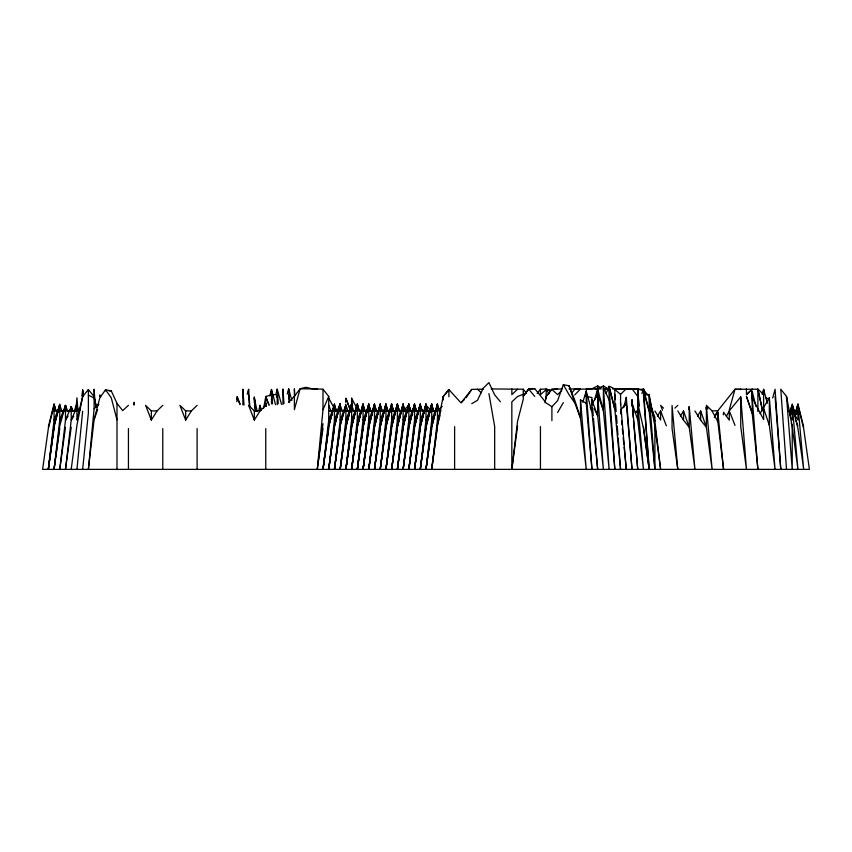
<?xml version="1.0" encoding="UTF-8"?>
<svg xmlns="http://www.w3.org/2000/svg" width="852" height="852" viewBox="0 0 852 852"><rect width="100%" height="100%" fill="white"/><g stroke="black" fill="none" stroke-linecap="round" stroke-linejoin="round"><path stroke-width="1.28" d="M242.607 393.294L242.884 389.364L244.013 405.105M248.326 393.294L248.603 389.364L247.176 394.316M277.028 391.835L277.219 389.204L281.511 404.349M282.566 394.465L282.939 389.204L283.972 403.656M288.477 391.569L288.658 388.927L291.885 400.419M597.39 392.857L597.667 388.906L603.397 410.6L609.116 469.377L603.397 387.426L609.116 400.057L614.835 469.377L609.116 386.925L605.996 393.528M82.186 396.169L82.655 389.63L83.123 396.169M82.271 396.084L82.655 390.844L83.038 396.084M271.213 393.432L271.5 389.502L275.537 404.711M763.435 391.995L763.616 389.375L767.322 403.22M751.688 397.873L752.178 391.249L755.99 406.542M236.952 399.183L237.165 396.542L240.019 403.923M265.568 399.481L265.771 396.84L269.115 405.382M76.084 408.417L76.936 397.809L77.883 409.737M236.845 401.782L237.165 397.809L240.019 404.562M345.571 402.187L345.891 398.235L350.289 409.769M591.735 402.804L591.948 400.184L597.667 415.755L603.397 469.377L597.667 394.487L592.587 403.028M76.701 406.021L76.936 403.379L74.071 411.58M53.814 407.959L54.049 405.339L56.434 411.484M65.253 408.055L65.487 405.445L67.872 411.548M791.764 410.664L792.232 405.445L797.951 428.503L803.681 469.377L797.951 405.339L794.618 413.944M70.972 409.269L71.217 406.66L73.123 411.197M688.991 409.301L689.225 406.692L694.955 469.377L689.225 427.257L689.225 406.692M706.159 409.301L706.393 406.692L712.123 469.377L706.393 427.257L706.393 406.692M95.136 403.688L94.103 389.236L94.103 408.8L88.384 469.377L94.103 419.621L99.822 397.809L105.541 389.79L111.271 390.876L116.99 403.379L122.709 410.6L128.439 405.318M322.993 428.343L317.274 469.377L322.993 409.674L322.993 389.236L311.555 388.672L305.825 387.319L300.106 388.81L294.387 396.308L288.658 402.155M76.936 469.377L82.655 411.207M82.655 469.377L88.384 412.964L88.384 389.545L94.103 396.574L96.18 406.979M723.305 414.849L723.561 412.251L729.291 420.153L729.291 410.877L740.729 396.872L746.458 469.377L740.729 426.586L740.729 396.872M59.768 428.503L54.049 469.377L59.768 420.089L59.768 405.339L54.049 420.079L48.319 469.377L54.049 428.609M351.61 428.609L345.891 469.377L351.61 420.079L351.61 398.235L356.764 408.012M357.329 428.609L351.61 469.377L357.329 420.079L357.329 405.339L359.714 411.484M363.058 428.609L357.329 469.377L363.058 420.079L363.058 405.339L357.329 420.079L359.235 417.022M368.778 428.609L363.058 469.377L368.778 420.079L368.778 405.339L371.163 411.484M437.449 426.586L431.719 469.377L437.449 420.047L437.449 405.339L439.834 411.484M523.277 394.242L517.558 396.5L511.839 401.878L511.839 469.377L517.558 421.271L523.277 399.194L523.277 389.236L491.231 388.927M317.274 469.377L322.993 423.7M71.217 469.377L76.936 425.34L82.655 396.574L88.384 389.545M431.719 469.377L437.449 425.34L443.168 396.574L448.887 389.545L460.336 402.155M54.049 425.649L48.319 469.377L54.049 426.895L59.768 404.104L54.049 425.649L59.768 405.339L62.153 411.484M54.049 469.377L59.768 425.776L65.487 405.445L66.445 409.29M133.817 404.817L134.158 402.25L134.158 404.902M336.348 411.601L334.442 403.997L328.723 425.649L322.993 469.377L328.723 420.079L328.723 396.446L322.993 389.236M334.442 426.884L340.161 404.104L334.442 425.649L328.723 469.377L334.442 420.079L334.442 405.318L328.723 420.079L332.536 413.923M345.891 404.21L340.161 425.649L334.442 469.377L340.161 420.079L340.161 403.646L337.307 410.813M345.891 426.884L351.61 403.997L345.891 427.001L351.61 404.104L345.891 425.649L340.161 469.377L345.891 420.079L345.891 405.35L348.266 411.484M345.891 469.377L351.61 425.649L357.329 403.997L358.916 410.355L357.329 403.997L351.61 427.001L345.891 469.377L351.61 427.118M357.329 427.118L351.61 469.377L357.329 425.649L363.058 403.997L364.965 411.633M363.058 427.118L357.329 469.377L363.058 425.649L368.778 403.997L370.684 411.633M368.778 427.118L363.058 469.377L368.778 425.649L374.497 403.997L376.403 411.633M382.133 411.633L380.216 403.997L374.497 425.649L368.778 469.377L374.497 420.079L374.497 405.339L376.882 411.484M387.852 411.633L385.945 403.997L380.216 425.649L374.497 469.377L380.216 420.079L380.216 405.339L382.601 411.484M393.571 411.633L391.664 403.997L385.945 425.649L380.216 469.377L385.945 420.079L385.945 405.339L380.216 420.079L382.133 417.022M397.383 404.104L391.664 426.884L397.383 403.997L398.981 410.387L397.383 403.997L391.664 425.649L385.945 469.377L391.664 420.079L391.664 405.339L394.05 411.484M405.019 411.633L403.113 403.997L397.383 425.649L391.664 469.377L397.383 420.079L397.383 405.339L399.769 411.484M410.739 411.633L408.832 403.997L403.113 425.649L397.383 469.377L403.113 420.079L403.113 405.339L405.499 411.484M416.458 411.633L414.551 403.997L408.832 425.649L403.113 469.377L408.832 420.079L408.832 405.339L404.061 409.897M421.868 410.355L420.281 403.997L414.551 425.649L408.832 469.377L414.551 420.079L414.551 405.339L408.832 420.079L412.645 413.965M427.906 411.633L426 403.997L420.281 425.649L414.551 469.377L420.281 420.079L420.281 405.339L422.667 411.484M433.625 411.633L431.719 403.997L426 425.649L420.281 469.377L426 420.079L426 405.339L430.771 409.982M439.036 410.355L437.449 403.997L431.719 425.649L426 469.377L431.719 420.079L431.719 405.339L434.105 411.484M511.839 469.377L517.558 426.234M328.723 427.118L322.993 469.377L328.723 428.609M334.442 427.118L328.723 469.377L334.442 428.609M340.161 427.012L334.442 469.377L340.161 428.599M345.891 427.118L340.161 469.377L345.891 428.609M351.61 469.377L357.329 426.99L363.058 403.997M357.329 469.377L363.058 427.001L368.778 403.997M363.058 469.377L368.778 427.001L374.497 403.997M374.497 427.118L368.778 469.377L374.497 428.609M380.216 427.118L374.497 469.377L380.216 428.609M385.945 427.118L380.216 469.377L385.945 428.609M391.664 427.118L385.945 469.377L391.664 428.609M397.383 427.118L391.664 469.377L397.383 428.609M403.113 427.118L397.383 469.377L403.113 428.609M408.832 427.118L403.113 469.377L408.832 428.609M414.551 427.118L408.832 469.377L414.551 428.609M420.281 427.118L414.551 469.377L420.281 428.609M426 427.118L420.281 469.377L426 428.609M431.719 427.118L426 469.377L431.719 428.609M65.487 427.257L59.768 469.377L65.487 420.206L65.487 405.445L59.768 420.089L61.674 417.033M71.217 427.257L65.487 469.377L71.217 420.206L71.217 406.692L65.487 420.206L68.032 416.117M585.441 396.223L586.229 391.1L591.948 411.718L597.667 469.377L593.461 418.46M544.982 402.762L546.175 396.468L551.894 389.236L562.192 388.927M263.534 408.481L265.771 396.84M608.541 389.513L609.116 386.925L614.835 409.365L620.565 469.377L618.147 437.79M258.784 410.515L260.052 405.339L261.319 410.515M623.739 407.629L626.284 397.351L632.003 469.377L626.284 403.06L620.565 410.206M48.319 427.001L54.049 403.997L55.636 410.355L54.049 404.104M58.809 409.29L59.768 405.445L60.407 408.012M64.858 408.012L65.487 405.445L65.721 408.055M380.216 403.997L374.497 427.001L380.216 404.104M385.945 403.997L380.216 427.001L385.945 404.104M391.664 403.997L385.945 427.001L391.664 404.104M403.113 403.997L397.383 427.001L403.113 404.104M408.832 403.997L403.113 427.001L408.832 404.104M414.551 403.997L408.832 427.001L414.551 404.104M420.281 403.997L414.551 427.001L420.281 404.104M426 403.997L420.281 427.001L426 404.104M431.719 403.997L426 427.001L431.719 404.104M437.449 403.997L431.719 427.001L437.449 404.104M790.326 413.135L792.232 405.445L797.951 469.377L792.232 426.692L786.513 396.457L780.783 389.194L786.513 469.377M328.723 426.884L334.442 404.104M351.61 426.884L357.329 404.104M357.329 426.884L363.058 404.104M363.058 426.884L368.778 404.104M368.778 426.884L374.497 404.104M790.006 412.9L792.232 404.008L794.139 411.633M350.342 410.589L351.61 405.584M275.867 394.348L277.219 389.204L278.253 403.656M437.449 425.34L440.133 415.062M76.936 403.379L76.936 419.78L82.655 396.574M269.818 395.882L271.5 389.502L272.523 403.912M772.711 398.001L775.064 389.279L780.783 469.377L775.064 396.563M69.864 411.505L71.217 406.66L72.282 410.494M287.23 394.05L288.658 388.927L289.605 402.123M729.291 409.791L735.01 389.236L757.897 389.236M328.723 425.649L334.442 405.318L336.828 411.484M334.442 425.649L340.161 405.339L342.547 411.484M340.161 425.649L345.529 406.617M345.891 425.649L351.61 405.339L353.995 411.484M351.61 425.649L357.329 405.339L351.61 420.079L352.877 418.044M357.329 425.649L363.058 405.339L365.433 411.484M363.058 425.649L368.778 405.339L363.058 420.079L364.326 418.044M368.778 425.649L374.497 405.339L368.778 420.079L371.323 416M374.497 425.649L380.216 405.339L374.497 420.079L376.403 417.022M380.216 425.649L385.583 406.617M385.945 425.649L391.664 405.339L385.945 420.079L387.213 418.044M391.664 425.649L397.383 405.339L391.664 420.079L392.942 418.044M397.383 425.649L403.113 405.339L397.383 420.079L399.3 417.022M403.113 425.649L408.832 405.339L411.218 411.484M408.832 425.649L414.551 405.339L416.937 411.484M414.551 425.649L420.281 405.339L414.551 420.079L417.097 416M420.281 425.649L425.638 406.617M426 425.649L431.719 405.339L426 420.079L427.267 418.044M431.719 425.649L437.449 405.339L431.719 420.079L432.997 418.044M594.451 400.312L597.667 388.906M762.189 394.38L763.616 389.375L763.616 419.578L752.178 397.682L757.897 469.377L752.178 413.103L752.178 391.249M582.789 402.314L586.229 391.1L591.948 469.377L586.229 403.273L586.229 391.1M641.929 393.592L643.452 388.65L649.171 411.133L654.9 469.377L654.9 426.49L649.171 394.412L649.171 411.133L643.803 392.346M625.464 405.552L626.284 403.06M440.718 410.589L437.449 420.047L439.355 416.947M276.399 396.968L277.219 394.625L272.64 394.646M94.103 419.621L97.618 409.61M586.229 403.273L580.5 399.929L586.229 469.377L580.5 418.204L574.781 400.206L569.061 385.828L563.342 384.657L557.613 400.664L551.894 406.713L551.894 420.664M790.805 414.626L792.232 410.909L795.661 410.909M340.161 405.339L334.442 420.079L336.348 417.022M345.891 405.35L340.161 420.079L342.067 417.022M351.61 405.339L345.891 420.079L347.158 418.044M408.832 405.339L403.113 420.079L405.019 417.022M596.719 396.936L597.667 394.487L603.397 410.6L603.397 385.967L597.667 388.768L595.378 388.959M789.367 412.709L792.232 405.339L794.618 411.484M796.524 414.594L797.951 410.909L797.951 420.089L793.5 412.954M322.993 409.674L328.723 396.446M726.426 416.287L729.291 410.877L735.01 425.35M76.936 419.78L78.075 417.65M760.048 413.678L769.345 397.724L775.064 469.377L769.345 425.329L769.345 397.724M557.613 412.485L563.342 402.623M714.658 415.936L717.842 410.749L735.01 389.236L740.729 389.502L740.729 388.927M657.435 416.074L660.619 410.92L666.339 425.776M55.955 417.022L54.049 420.079L54.049 405.339L48.319 428.609L42.6 469.377L809.4 469.377L803.681 428.609L797.951 405.339L797.951 407.565M73.751 416.127L71.217 420.206L76.936 406.692L79.012 411.548M157.045 410.909L151.326 410.909L145.607 405.339L151.326 420.079L157.045 410.909L162.775 405.339M191.38 410.909L185.661 410.909L179.942 405.339L185.661 420.079L191.38 410.909L197.1 405.339M260.052 410.909L254.333 410.909L248.603 405.339L254.333 420.079L260.052 410.909L265.771 405.339M422.187 417.022L420.281 420.079L426 405.339L428.386 411.484M697.5 416.127L700.674 411.015L706.393 427.257L700.674 420.206L694.955 411.015M789.687 414.988L792.232 410.909L792.232 420.079L790.326 417.011M794.778 416L797.951 410.909M680.333 416.053L683.506 411.015L689.225 427.257L683.506 420.206L677.787 410.92M636.295 412.432L637.733 410.291L635.272 412.709M466.055 397.809L471.784 389.364L483.222 389.204M714.264 417.288L717.842 412.262L723.561 469.377L717.842 421.697L717.842 412.262M523.277 396.042L529.007 388.608L534.726 388.65L546.175 402.932L551.894 406.713M537.175 393.422L540.445 389.236L546.175 388.97L550.743 390.461M443.168 396.766L448.887 389.545L448.887 396.766M571.511 393.368L574.781 389.236L601.107 388.927M471.784 389.364L461.156 402.634M523.277 396.414L529.007 388.608M546.175 396.468L551.894 389.236M574.781 394.923L580.5 388.927L569.061 388.927M461.156 402.815L464.425 399.481M561.702 390.557L557.613 394.625L551.894 389.502L557.613 388.927M620.565 404.838L620.565 394.37L626.284 388.778L632.003 388.8L637.733 396.414L637.733 419.77L643.452 469.377L637.733 403.209L643.452 428.29L649.171 469.377L643.452 388.65M674.922 408.129L677.787 405.339M94.103 408.8L98.875 404.253M438.397 410.004L442.209 406.361M517.558 389.204L511.839 394.625L511.839 388.927M746.458 394.625L752.178 389.204L746.458 394.625L746.458 388.927M550.743 390.599L546.175 389.62L540.445 394.657L540.445 389.236M471.784 403.678L477.503 400.27L483.222 388.192L488.942 382.623L494.671 394.849L500.39 401.761M601.107 387.905L597.667 385.967L591.948 388.768L586.229 388.927M76.936 410.983L80.365 409.855M265.771 405.946L265.771 396.468L271.5 394.966L271.5 403.859M534.726 388.65L529.007 389.46L534.726 396.425M626.284 388.778L614.835 389.502L620.565 394.37M614.835 389.236L620.565 388.927M603.397 389.236L609.116 388.927M645.741 394.817L649.171 394.668M437.449 410.909L440.878 410.813M717.842 410.749L712.123 410.909L706.393 405.339L707.831 409.024M328.723 410.898L332.152 410.866M647.03 394.572L643.452 389.353L612.545 388.927M108.981 390.876L111.271 390.876M54.049 410.909L58.618 410.909M334.442 410.909L339.021 410.909M340.161 410.909L344.74 410.909M345.891 410.909L349.32 410.909M351.61 410.909L356.189 410.909M357.329 410.909L361.908 410.909M363.058 410.909L367.627 410.909M368.778 410.909L372.207 410.909M374.497 410.909L379.076 410.909M380.216 410.909L384.795 410.909M385.945 410.909L389.375 410.909M391.664 410.909L396.244 410.909M397.383 410.909L401.963 410.909M403.113 410.909L407.693 410.909M408.832 410.909L413.412 410.909M414.551 410.909L419.131 410.909M420.281 410.909L424.86 410.909M426 410.909L429.429 410.909M431.719 410.909L436.299 410.909M788.803 410.909L791.093 410.909M59.768 410.909L64.347 410.909M71.217 411.015L75.785 411.015M317.274 388.927L300.106 388.81L294.387 409.631L294.387 388.927M632.003 388.927L637.733 388.959L643.452 390.717L643.452 389.353M65.487 410.92L70.066 410.994M609.116 389.353L603.397 388.927L605.687 389.652M587.369 396.691L591.948 397.554L591.948 411.718L590.191 407.032M765.905 397.884L769.345 399.237M88.384 395.083L94.103 398.054L96.606 406.755M603.397 385.967L609.116 389.204M643.452 391.089L649.171 395.871M477.503 389.204L481.316 392.815M663.484 408.129L660.619 405.339L662.526 410.259M763.616 394.561L757.897 388.959L762.263 409.322M523.277 389.236L526.547 393.432M546.175 389.62L549.029 393.613M580.5 399.929L580.5 418.204L574.781 402.804L569.061 394.764L563.342 384.657M654.9 411.015L660.619 420.089L660.619 410.92M712.123 411.143L717.842 421.697M328.723 398.054L333.867 407.725M653.75 418.769L654.9 421.09L660.619 469.377L654.9 426.49M594.238 408.758L597.667 415.755L597.667 385.967M385.945 405.339L388.331 411.484M345.891 398.48L349.703 408.31M328.723 405.179L331.108 411.303M791.284 423.178L792.232 425.638M796.045 420.813L797.951 425.776M265.771 396.468L268.859 404.551M650.491 405.414L654.9 417.214L654.9 421.09L651.322 409.077M100.642 397.298L99.822 394.934L99.822 396.468M637.733 419.77L632.003 403.102L632.354 407.086M763.616 408.374L769.345 425.329M569.061 385.828L574.781 402.804M266.442 406.095L265.771 403.539L266.005 406.17M116.99 419.78L111.271 397.809L105.541 389.79L105.541 390.876M803.681 427.001L797.951 403.997L795.097 415.446L797.951 404.104M649.778 400.163L653.388 414.935M762.529 410.675L757.897 389.417L757.897 411.591M254.333 402.815L254.333 397.809L257.187 411.58M488.942 393.613L494.671 426.532L494.671 469.377M643.452 426.809L649.171 469.377L643.452 394.614M620.693 411.516L620.938 414.147M621.577 420.718L621.96 424.669M622.343 428.609L622.855 433.87M623.227 437.822L623.866 444.393M624.122 447.023L626.284 469.377L620.565 402.655M71.217 406.66L71.451 409.269M260.052 405.339L260.52 410.568M632.578 409.737L633.26 417.682M633.494 420.334L637.733 469.377L632.003 399.535L632.003 405.669M340.161 403.646L340.619 408.907M591.948 400.184L592.385 405.414M592.598 408.023L593.248 415.851M351.61 398.235L352.462 408.779M254.333 396.84L255.472 411.346M254.333 397.809L255.387 411.058M649.171 394.412L654.9 469.377M614.835 394.359L615.24 399.631M615.538 403.571L616.145 411.473M616.443 415.414L617.05 423.316M617.253 425.947L617.956 435.159M288.658 394.625L289.265 402.495M248.603 394.966L249.508 406.713M637.733 388.768L638.947 405.946M637.733 389.194L638.947 406.287M294.387 389.204L294.856 395.775M248.603 389.364L249.828 406.415M792.232 405.339L792.232 407.565M792.232 426.692L792.232 469.377L786.513 396.457L786.513 398.715M700.674 411.015L700.674 420.206M683.506 411.015L683.506 420.206M626.284 397.351L626.284 399.844M609.116 386.925L609.116 400.057M546.175 388.97L546.175 398.789M540.445 426.586L540.445 469.377M454.617 426.692L454.617 469.377M443.168 396.574L443.168 400.035M282.939 389.204L282.939 404.349M277.219 394.625L277.219 404.732M265.771 428.609L265.771 469.377M254.333 410.909L254.333 420.079M242.884 389.364L242.884 404.849M197.1 428.609L197.1 469.377M185.661 410.909L185.661 420.079M162.775 428.609L162.775 469.377M151.326 410.909L151.326 420.079M128.439 428.599L128.439 469.377M116.99 403.379L116.99 469.377M614.835 388.917L609.116 386.169L614.835 409.365L614.835 388.917M752.178 413.103L746.458 396.457L752.178 413.103M677.787 469.377L672.058 428.503L672.058 405.445L677.787 469.377"/></g></svg>
